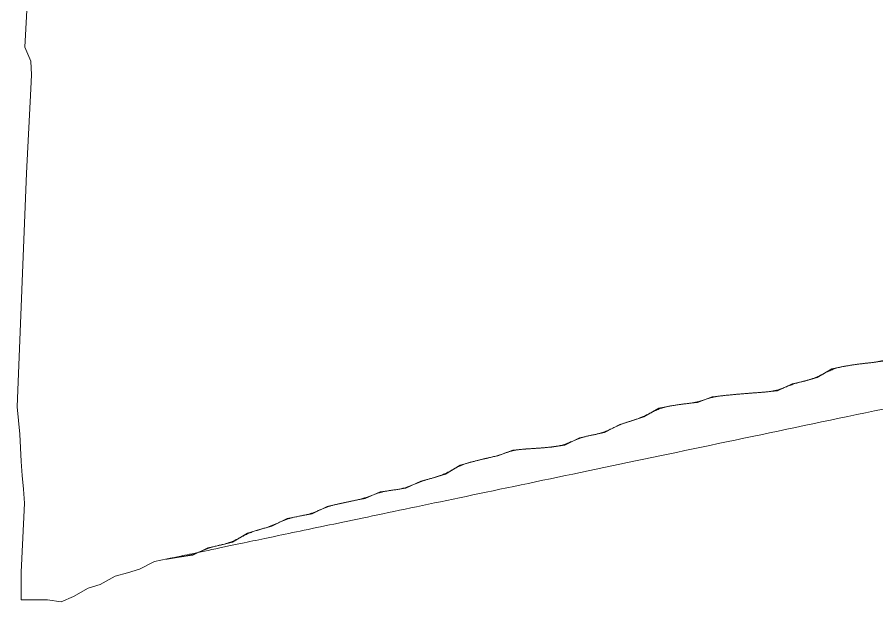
# Model space of a CAD drawing. Extents: x -2 to 147, y -16 to 271.
# Drawn here: x 38.259 to 39.63, y 113.568 to 114.5 of the extents above; entities that cross this region are included whole.
import ezdxf

# ---------------------------------------------------------------- set-up
doc = ezdxf.new("R2010")
doc.units = 0
doc.layers.add('Splines', color=1, linetype='CONTINUOUS', lineweight=15, true_color=0xff0000)
doc.layers.add('SubpixelContours', color=1, linetype='CONTINUOUS', lineweight=15, true_color=0xffffff)

msp = doc.modelspace()

# ---------------------------------------------------------------- linework, layer by layer
at = {"layer": 'Splines'}
msp.add_open_spline([(38.4786, 113.6327), (38.4987, 113.6366), (38.5191, 113.6398), (38.5394, 113.6429), (38.5635, 113.6543), (38.5834, 113.6587), (38.6029, 113.6636), (38.6267, 113.6777), (38.646, 113.6835), (38.6654, 113.689), (38.6897, 113.7012), (38.7097, 113.7049), (38.7299, 113.7088), (38.7538, 113.7205), (38.7738, 113.7248), (38.7939, 113.7291), (38.8141, 113.7332), (38.838, 113.7436), (38.8586, 113.7464), (38.879, 113.7493), (38.9032, 113.7607), (38.923, 113.7659), (38.9421, 113.7719), (38.9658, 113.7863), (38.9852, 113.7917), (39.005, 113.7966), (39.0255, 113.8008), (39.0494, 113.8103), (39.0702, 113.812), (39.0912, 113.8132), (39.112, 113.815), (39.1324, 113.8183), (39.156, 113.8299), (39.1762, 113.8341), (39.196, 113.8383), (39.2202, 113.8511), (39.2394, 113.857), (39.2585, 113.8633), (39.2824, 113.8768), (39.3024, 113.881), (39.323, 113.8839), (39.344, 113.8861), (39.3673, 113.8951), (39.3881, 113.8974), (39.409, 113.8994), (39.4299, 113.9011), (39.4508, 113.9026), (39.4715, 113.9047), (39.4952, 113.9156), (39.5153, 113.9203), (39.5348, 113.926), (39.5584, 113.9395), (39.5783, 113.944), (39.5987, 113.9471), (39.6195, 113.9494), (39.6403, 113.952), (39.6636, 113.9619), (39.6843, 113.9646), (39.7051, 113.9666), (39.726, 113.9683), (39.7468, 113.9704), (39.7674, 113.9736), (39.7906, 113.9841), (39.8112, 113.9872), (39.8319, 113.9899), (39.8526, 113.9924), (39.8733, 113.9954), (39.8964, 114.0054), (39.9172, 114.0077), (39.9381, 114.0093), (39.9592, 114.0103), (39.9802, 114.0114), (40.0012, 114.0128), (40.0221, 114.0148), (40.0429, 114.0172), (40.0657, 114.0266), (40.0865, 114.029), (40.1075, 114.0306), (40.1286, 114.0311), (40.1497, 114.031), (40.1709, 114.0309), (40.1921, 114.031), (40.2132, 114.0314), (40.2343, 114.0323), (40.2553, 114.0341), (40.2759, 114.0371), (40.2989, 114.048), (40.3195, 114.0512), (40.3403, 114.0534), (40.3613, 114.0549), (40.3821, 114.0569), (40.4028, 114.0599), (40.4258, 114.0704), (40.4464, 114.0734), (40.4673, 114.0754), (40.4883, 114.0765), (40.5094, 114.0773), (40.5306, 114.078), (40.5516, 114.0785), (40.5726, 114.079), (40.596, 114.089), (40.6165, 114.0932), (40.6364, 114.0987), (40.6565, 114.1036), (40.6771, 114.1071), (40.7006, 114.1159), (40.7216, 114.1172), (40.7426, 114.1183), (40.7636, 114.1194), (40.7845, 114.1212), (40.8052, 114.1242), (40.8282, 114.1356), (40.8487, 114.1395), (40.8693, 114.1425), (40.8902, 114.1448), (40.9112, 114.1471), (40.9325, 114.1492), (40.9541, 114.1501)], degree=3, knots=[0, 0.008264, 0.016529, 0.024793, 0.033058, 0.041322, 0.049587, 0.057851, 0.066116, 0.07438, 0.082645, 0.090909, 0.099174, 0.107438, 0.115702, 0.123967, 0.132231, 0.140496, 0.14876, 0.157025, 0.165289, 0.173554, 0.181818, 0.190083, 0.198347, 0.206612, 0.214876, 0.22314, 0.231405, 0.239669, 0.247934, 0.256198, 0.264463, 0.272727, 0.280992, 0.289256, 0.297521, 0.305785, 0.31405, 0.322314, 0.330578, 0.338843, 0.347107, 0.355372, 0.363636, 0.371901, 0.380165, 0.38843, 0.396694, 0.404959, 0.413223, 0.421488, 0.429752, 0.438017, 0.446281, 0.454545, 0.46281, 0.471074, 0.479339, 0.487603, 0.495868, 0.504132, 0.512397, 0.520661, 0.528926, 0.53719, 0.545455, 0.553719, 0.561983, 0.570248, 0.578512, 0.586777, 0.595041, 0.603306, 0.61157, 0.619835, 0.628099, 0.636364, 0.644628, 0.652893, 0.661157, 0.669421, 0.677686, 0.68595, 0.694215, 0.702479, 0.710744, 0.719008, 0.727273, 0.735537, 0.743802, 0.752066, 0.760331, 0.768595, 0.776859, 0.785124, 0.793388, 0.801653, 0.809917, 0.818182, 0.826446, 0.834711, 0.842975, 0.85124, 0.859504, 0.867769, 0.876033, 0.884297, 0.892562, 0.900826, 0.909091, 0.917355, 0.92562, 0.933884, 0.942149, 0.950413, 0.958678, 0.966942, 0.975207, 0.983471, 0.991735, 1], dxfattribs=at)
at = {"layer": 'SubpixelContours'}
for p, q in [((38.2802, 114.6069), (38.2719, 114.4527)), ((38.2719, 114.4527), (38.2813, 114.4302)), ((38.2813, 114.4302), (38.2821, 114.4083)), ((38.2821, 114.4083), (38.2814, 114.3864)), ((38.2814, 114.3864), (38.2744, 114.2516)), ((38.2744, 114.2516), (38.2595, 113.8791)), ((39.6195, 113.9494), (39.6403, 113.952)), ((39.5348, 113.926), (39.5584, 113.9395)), ((39.5584, 113.9395), (39.5783, 113.944)), ((39.5783, 113.944), (39.5987, 113.9471)), ((39.5987, 113.9471), (39.6195, 113.9494)), ((39.5153, 113.9203), (39.5348, 113.926)), ((39.4715, 113.9047), (39.4952, 113.9156)), ((39.4952, 113.9156), (39.5153, 113.9203)), ((39.3673, 113.8951), (39.3881, 113.8974)), ((39.3881, 113.8974), (39.409, 113.8994)), ((39.409, 113.8994), (39.4299, 113.9011)), ((39.4299, 113.9011), (39.4508, 113.9026)), ((39.4508, 113.9026), (39.4715, 113.9047)), ((39.3024, 113.881), (39.323, 113.8839)), ((39.323, 113.8839), (39.344, 113.8861)), ((39.344, 113.8861), (39.3673, 113.8951)), ((38.2595, 113.8791), (38.2618, 113.8574)), ((39.2585, 113.8633), (39.2824, 113.8768)), ((39.2824, 113.8768), (39.3024, 113.881)), ((38.2618, 113.8574), (38.2638, 113.8356)), ((39.2202, 113.8511), (39.2394, 113.857)), ((39.2394, 113.857), (39.2585, 113.8633)), ((39.196, 113.8383), (39.2202, 113.8511)), ((38.2638, 113.8356), (38.265, 113.8137)), ((39.1324, 113.8183), (39.156, 113.8299)), ((39.156, 113.8299), (39.1762, 113.8341)), ((39.1762, 113.8341), (39.196, 113.8383)), ((39.0912, 113.8132), (39.112, 113.815)), ((39.112, 113.815), (39.1324, 113.8183)), ((38.265, 113.8137), (38.266, 113.7918)), ((39.0255, 113.8008), (39.0494, 113.8103)), ((39.0494, 113.8103), (39.0702, 113.812)), ((39.0702, 113.812), (39.0912, 113.8132)), ((38.266, 113.7918), (38.2676, 113.7699)), ((38.9658, 113.7863), (38.9852, 113.7917)), ((38.9852, 113.7917), (39.005, 113.7966)), ((39.005, 113.7966), (39.0255, 113.8008)), ((38.9421, 113.7719), (38.9658, 113.7863)), ((38.2676, 113.7699), (38.2698, 113.7479)), ((38.879, 113.7493), (38.9032, 113.7607)), ((38.9032, 113.7607), (38.923, 113.7659)), ((38.923, 113.7659), (38.9421, 113.7719)), ((38.2698, 113.7479), (38.2711, 113.7257)), ((38.838, 113.7436), (38.8586, 113.7464)), ((38.8586, 113.7464), (38.879, 113.7493)), ((38.7939, 113.7291), (38.8141, 113.7332)), ((38.8141, 113.7332), (38.838, 113.7436)), ((38.2711, 113.7257), (38.2701, 113.7034)), ((38.7299, 113.7088), (38.7538, 113.7205)), ((38.7538, 113.7205), (38.7738, 113.7248)), ((38.7738, 113.7248), (38.7939, 113.7291)), ((38.7097, 113.7049), (38.7299, 113.7088)), ((38.2701, 113.7034), (38.2657, 113.6156)), ((38.6654, 113.689), (38.6897, 113.7012)), ((38.6897, 113.7012), (38.7097, 113.7049)), ((38.6267, 113.6777), (38.646, 113.6835)), ((38.646, 113.6835), (38.6654, 113.689)), ((38.6029, 113.6636), (38.6267, 113.6777)), ((38.5394, 113.6429), (38.5635, 113.6543)), ((38.5635, 113.6543), (38.5834, 113.6587)), ((38.5834, 113.6587), (38.6029, 113.6636)), ((38.4987, 113.6366), (38.5191, 113.6398)), ((38.5191, 113.6398), (38.5394, 113.6429)), ((38.4547, 113.6202), (38.4786, 113.6327)), ((38.4786, 113.6327), (38.4987, 113.6366)), ((38.2657, 113.6156), (38.2657, 113.5935)), ((38.4158, 113.6091), (38.4353, 113.6146)), ((38.4353, 113.6146), (38.4547, 113.6202)), ((38.3725, 113.59), (38.392, 113.5959)), ((38.392, 113.5959), (38.4158, 113.6091)), ((38.2657, 113.5935), (38.2657, 113.5715)), ((38.349, 113.5767), (38.3725, 113.59)), ((38.2657, 113.5715), (38.308, 113.5715)), ((38.308, 113.5715), (38.3296, 113.5683)), ((38.3296, 113.5683), (38.349, 113.5767))]:
    msp.add_line(p, q, dxfattribs=at)

doc.saveas('drawing.dxf')
